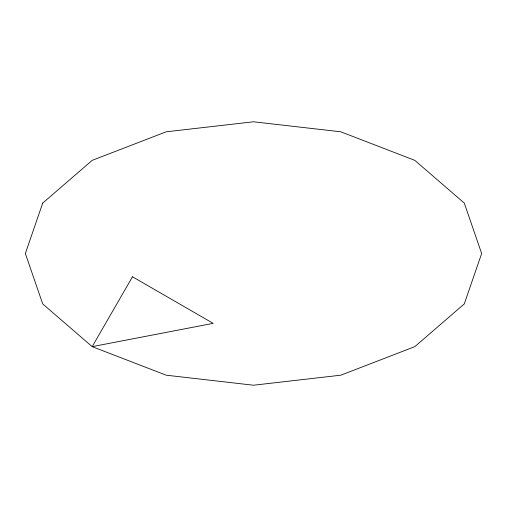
<?xml version="1.0" encoding="UTF-8"?>
<svg xmlns="http://www.w3.org/2000/svg" width="507" height="507" viewBox="0 0 507 507"><rect width="100%" height="100%" fill="white"/><g stroke="black" fill="none" stroke-linecap="round" stroke-linejoin="round"><path stroke-width="0.76" d="M42.715 203.092L25.35 253.5L42.715 303.908L92.173 346.642L166.188 375.193L253.5 385.219L340.812 375.193L414.827 346.642L464.285 303.908L481.65 253.5L464.285 203.092L414.827 160.358L340.812 131.807L253.5 121.781L166.188 131.807L92.173 160.358L42.715 203.092M132.504 276.784L92.173 346.642L213.168 323.358L132.504 276.784"/></g></svg>
